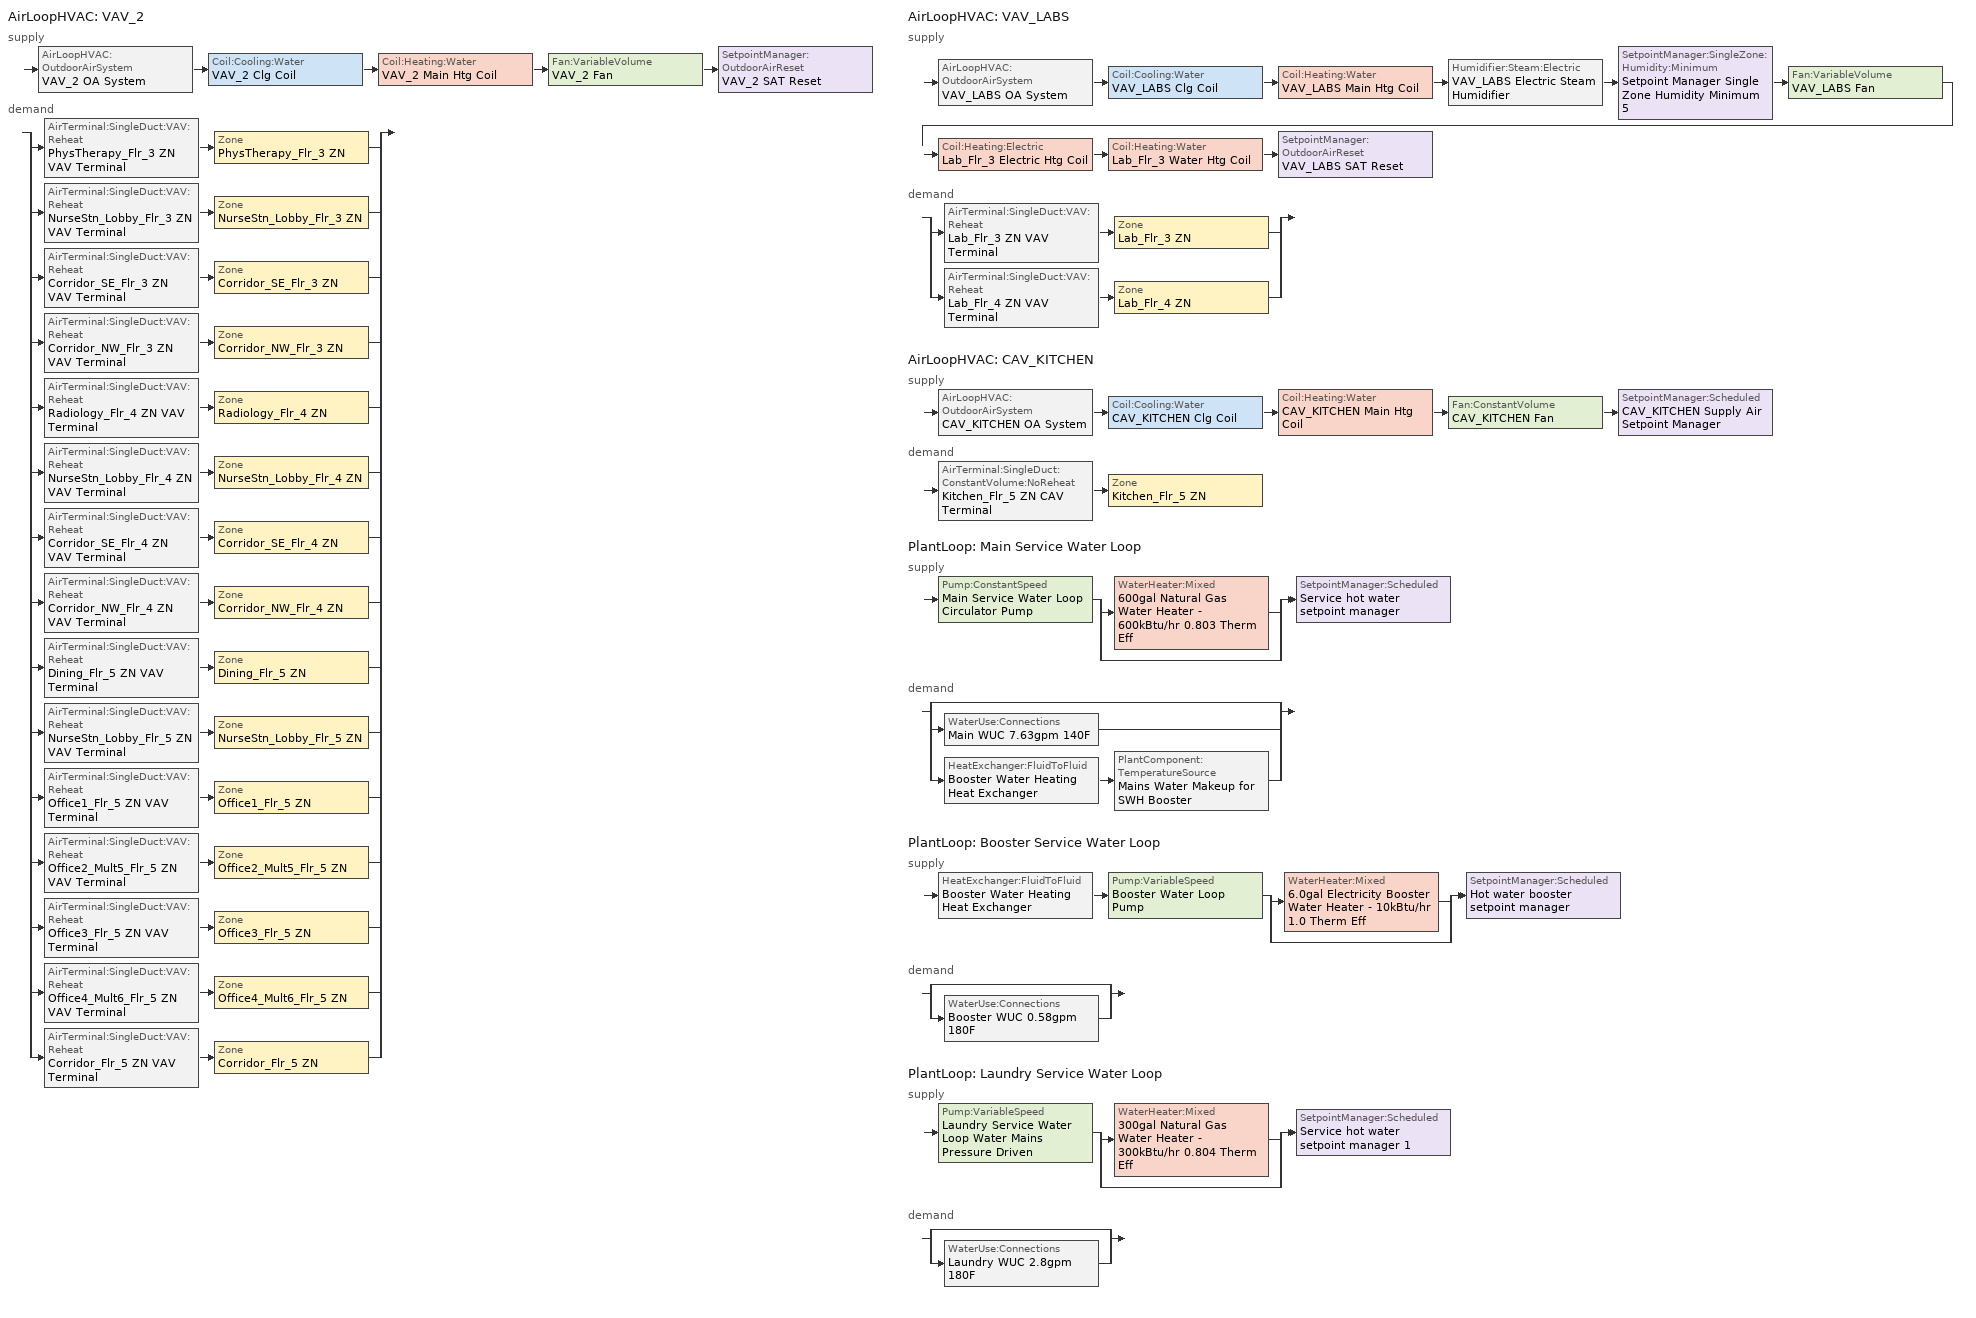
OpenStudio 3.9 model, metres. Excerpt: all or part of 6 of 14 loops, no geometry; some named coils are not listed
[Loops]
AirLoopHVAC 'VAV_2'
 supply: AirLoopHVAC:OutdoorAirSystem 'VAV_2 OA System' > Coil:Cooling:Water 'VAV_2 Clg Coil' > Coil:Heating:Water 'VAV_2 Main Htg Coil' > Fan:VariableVolume 'VAV_2 Fan' > SetpointManager:OutdoorAirReset 'VAV_2 SAT Reset'
 demand: split
  | AirTerminal:SingleDuct:VAV:Reheat 'PhysTherapy_Flr_3 ZN VAV Terminal' > Zone 'PhysTherapy_Flr_3 ZN'
  | AirTerminal:SingleDuct:VAV:Reheat 'NurseStn_Lobby_Flr_3 ZN VAV Terminal' > Zone 'NurseStn_Lobby_Flr_3 ZN'
  | AirTerminal:SingleDuct:VAV:Reheat 'Corridor_SE_Flr_3 ZN VAV Terminal' > Zone 'Corridor_SE_Flr_3 ZN'
  | AirTerminal:SingleDuct:VAV:Reheat 'Corridor_NW_Flr_3 ZN VAV Terminal' > Zone 'Corridor_NW_Flr_3 ZN'
  | AirTerminal:SingleDuct:VAV:Reheat 'Radiology_Flr_4 ZN VAV Terminal' > Zone 'Radiology_Flr_4 ZN'
  | AirTerminal:SingleDuct:VAV:Reheat 'NurseStn_Lobby_Flr_4 ZN VAV Terminal' > Zone 'NurseStn_Lobby_Flr_4 ZN'
  | AirTerminal:SingleDuct:VAV:Reheat 'Corridor_SE_Flr_4 ZN VAV Terminal' > Zone 'Corridor_SE_Flr_4 ZN'
  | AirTerminal:SingleDuct:VAV:Reheat 'Corridor_NW_Flr_4 ZN VAV Terminal' > Zone 'Corridor_NW_Flr_4 ZN'
  | AirTerminal:SingleDuct:VAV:Reheat 'Dining_Flr_5 ZN VAV Terminal' > Zone 'Dining_Flr_5 ZN'
  | AirTerminal:SingleDuct:VAV:Reheat 'NurseStn_Lobby_Flr_5 ZN VAV Terminal' > Zone 'NurseStn_Lobby_Flr_5 ZN'
  | AirTerminal:SingleDuct:VAV:Reheat 'Office1_Flr_5 ZN VAV Terminal' > Zone 'Office1_Flr_5 ZN'
  | AirTerminal:SingleDuct:VAV:Reheat 'Office2_Mult5_Flr_5 ZN VAV Terminal' > Zone 'Office2_Mult5_Flr_5 ZN'
  | AirTerminal:SingleDuct:VAV:Reheat 'Office3_Flr_5 ZN VAV Terminal' > Zone 'Office3_Flr_5 ZN'
  | AirTerminal:SingleDuct:VAV:Reheat 'Office4_Mult6_Flr_5 ZN VAV Terminal' > Zone 'Office4_Mult6_Flr_5 ZN'
  | AirTerminal:SingleDuct:VAV:Reheat 'Corridor_Flr_5 ZN VAV Terminal' > Zone 'Corridor_Flr_5 ZN'
AirLoopHVAC 'VAV_LABS'
 supply: AirLoopHVAC:OutdoorAirSystem 'VAV_LABS OA System' > Coil:Cooling:Water 'VAV_LABS Clg Coil' > Coil:Heating:Water 'VAV_LABS Main Htg Coil' > Humidifier:Steam:Electric 'VAV_LABS Electric Steam Humidifier' > SetpointManager:SingleZone:Humidity:Minimum 'Setpoint Manager Single Zone Humidity Minimum 5' > Fan:VariableVolume 'VAV_LABS Fan' > Coil:Heating:Electric 'Lab_Flr_3 Electric Htg Coil' > Coil:Heating:Water 'Lab_Flr_3 Water Htg Coil' > SetpointManager:OutdoorAirReset 'VAV_LABS SAT Reset'
 demand: split
  | AirTerminal:SingleDuct:VAV:Reheat 'Lab_Flr_3 ZN VAV Terminal' > Zone 'Lab_Flr_3 ZN'
  | AirTerminal:SingleDuct:VAV:Reheat 'Lab_Flr_4 ZN VAV Terminal' > Zone 'Lab_Flr_4 ZN'
AirLoopHVAC 'CAV_KITCHEN'
 supply: AirLoopHVAC:OutdoorAirSystem 'CAV_KITCHEN OA System' > Coil:Cooling:Water 'CAV_KITCHEN Clg Coil' > Coil:Heating:Water 'CAV_KITCHEN Main Htg Coil' > Fan:ConstantVolume 'CAV_KITCHEN Fan' > SetpointManager:Scheduled 'CAV_KITCHEN Supply Air Setpoint Manager'
 demand: AirTerminal:SingleDuct:ConstantVolume:NoReheat 'Kitchen_Flr_5 ZN CAV Terminal' > Zone 'Kitchen_Flr_5 ZN'
PlantLoop 'Main Service Water Loop'
 supply: Pump:ConstantSpeed 'Main Service Water Loop Circulator Pump' > split
  | WaterHeater:Mixed '600gal Natural Gas Water Heater - 600kBtu/hr 0.803 Therm Eff'
  | bypass
  join > SetpointManager:Scheduled 'Service hot water setpoint manager'
 demand: split
  | bypass
  | WaterUse:Connections 'Main WUC 7.63gpm 140F'
  | HeatExchanger:FluidToFluid 'Booster Water Heating Heat Exchanger' > PlantComponent:TemperatureSource 'Mains Water Makeup for SWH Booster'
PlantLoop 'Booster Service Water Loop'
 supply: HeatExchanger:FluidToFluid 'Booster Water Heating Heat Exchanger' > Pump:VariableSpeed 'Booster Water Loop Pump' > split
  | WaterHeater:Mixed '6.0gal Electricity Booster Water Heater - 10kBtu/hr 1.0 Therm Eff'
  | bypass
  join > SetpointManager:Scheduled 'Hot water booster setpoint manager'
 demand: split
  | bypass
  | WaterUse:Connections 'Booster WUC 0.58gpm 180F'
PlantLoop 'Laundry Service Water Loop'
 supply: Pump:VariableSpeed 'Laundry Service Water Loop Water Mains Pressure Driven' > split
  | WaterHeater:Mixed '300gal Natural Gas Water Heater - 300kBtu/hr 0.804 Therm Eff'
  | bypass
  join > SetpointManager:Scheduled 'Service hot water setpoint manager 1'
 demand: split
  | bypass
  | WaterUse:Connections 'Laundry WUC 2.8gpm 180F'
[Sizing:Zone] Zone Cooling Design Supply Air Temperature Input Method=SupplyAirTemperature; Zone Cooling Design Supply Air Temperature {C}=12.7778; Zone Cooling Design Supply Air Temperature Difference {deltaC}=11.11; Zone Heating Design Supply Air Temperature Input Method=SupplyAirTemperature; Zone Heating Design Supply Air Temperature {C}=40; Zone Heating Design Supply Air Temperature Difference {deltaC}=11.11; Zone Cooling Design Supply Air Humidity Ratio {kg-H2O/kg-air}=0.0085; Zone Heating Design Supply Air Humidity Ratio {kg-H2O/kg-air}=0.008; Cooling Design Air Flow Method=DesignDayWithLimit; Heating Design Air Flow Method=DesignDay; Heating Maximum Air Flow Fraction=1; Account for Dedicated Outdoor Air System=No; Dedicated Outdoor Air System Control Strategy=NeutralSupplyAir; Dedicated Outdoor Air Low Setpoint Temperature for Design {C}=autosize; Dedicated Outdoor Air High Setpoint Temperature for Design {C}=autosize; Zone Load Sizing Method=Sensible Load Only No Latent Load; Zone Latent Cooling Design Supply Air Humidity Ratio Input Method=HumidityRatioDifference; Zone Cooling Design Supply Air Humidity Ratio Difference {kgWater/kgDryAir}=0.005; Zone Latent Heating Design Supply Air Humidity Ratio Input Method=HumidityRatioDifference; Zone Humidification Design Supply Air Humidity Ratio Difference {kgWater/kgDryAir}=0.005; Sizing Option=Coincident
Name | Design Minimum Zone Ventilation Efficiency
Basement ZN; Corridor_Flr_5 ZN; Corridor_NW_Flr_3 ZN; Corridor_NW_Flr_4 ZN; Corridor_SE_Flr_3 ZN; Corridor_SE_Flr_4 ZN; Dining_Flr_5 ZN; NurseStn_Lobby_Flr_3 ZN; NurseStn_Lobby_Flr_4 ZN; NurseStn_Lobby_Flr_5 ZN; Office1_Flr_5 ZN; Office2_Mult5_Flr_5 ZN; Office3_Flr_5 ZN; Office4_Mult6_Flr_5 ZN; PhysTherapy_Flr_3 ZN; Radiology_Flr_4 ZN | 0.6
Kitchen_Flr_5 ZN; Lab_Flr_3 ZN; Lab_Flr_4 ZN
[Zone equipment]
Corridor_Flr_5 ZN: Corridor_Flr_5 ZN VAV Terminal
Corridor_NW_Flr_3 ZN: Corridor_NW_Flr_3 ZN VAV Terminal
Corridor_NW_Flr_4 ZN: Corridor_NW_Flr_4 ZN VAV Terminal
Corridor_SE_Flr_3 ZN: Corridor_SE_Flr_3 ZN VAV Terminal
Corridor_SE_Flr_4 ZN: Corridor_SE_Flr_4 ZN VAV Terminal
Dining_Flr_5 ZN: Dining_Flr_5 ZN VAV Terminal
Kitchen_Flr_5 ZN: Kitchen_Flr_5 ZN Exhaust Fan, Kitchen_Flr_5 ZN CAV Terminal
Lab_Flr_3 ZN: Lab_Flr_3 ZN VAV Terminal
Lab_Flr_4 ZN: Lab_Flr_4 ZN VAV Terminal
NurseStn_Lobby_Flr_3 ZN: NurseStn_Lobby_Flr_3 ZN VAV Terminal
NurseStn_Lobby_Flr_4 ZN: NurseStn_Lobby_Flr_4 ZN VAV Terminal
NurseStn_Lobby_Flr_5 ZN: NurseStn_Lobby_Flr_5 ZN VAV Terminal
Office1_Flr_5 ZN: Office1_Flr_5 ZN VAV Terminal
Office2_Mult5_Flr_5 ZN: Office2_Mult5_Flr_5 ZN VAV Terminal
Office3_Flr_5 ZN: Office3_Flr_5 ZN VAV Terminal
Office4_Mult6_Flr_5 ZN: Office4_Mult6_Flr_5 ZN VAV Terminal
PhysTherapy_Flr_3 ZN: PhysTherapy_Flr_3 ZN VAV Terminal
Radiology_Flr_4 ZN: Radiology_Flr_4 ZN VAV Terminal
[PlantLoop] Glycol Concentration=0; Minimum Loop Temperature {C}=0; Plant Loop Volume {m3}=Autocalculate; Load Distribution Scheme=Optimal
Name | Maximum Loop Temperature {C}
Main Service Water Loop | 60
Booster Service Water Loop | 84.2222
Laundry Service Water Loop | 82.2222
[Sizing:Plant] Loop Type=Heating; Loop Design Temperature Difference {deltaC}=5; Sizing Option=NonCoincident; Zone Timesteps in Averaging Window=1; Coincident Sizing Factor Mode=None
Name | Design Loop Exit Temperature {C}
Main Service Water Loop | 60
Booster Service Water Loop | 84.2222
Laundry Service Water Loop | 82.2222
[SetpointManager:Scheduled] Control Variable=Temperature
Name | Schedule | Setpoint Node or NodeList
CAV_KITCHEN Supply Air Setpoint Manager | Supply Air Temp - 55.0F | CAV_KITCHEN Supply Outlet Node
Service hot water setpoint manager | Service Water Loop Temp - 140F | Main Service Water Loop Supply Outlet Node
Hot water booster setpoint manager | Service Water Booster Temp - 184F | Booster Service Water Loop Supply Outlet Node
Service hot water setpoint manager 1 | Service Water Loop Temp - 180F | Laundry Service Water Loop Supply Outlet Node
[Pump:VariableSpeed] Motor Efficiency=1; Coefficient 1 of the Part Load Performance Curve=0; Coefficient 2 of the Part Load Performance Curve=3.2485; Coefficient 3 of the Part Load Performance Curve=-4.7443; Coefficient 4 of the Part Load Performance Curve=2.5294; Pump Control Type=Intermittent; Skin Loss Radiative Fraction=0.5; Design Power Sizing Method=PowerPerFlowPerPressure; Design Electric Power per Unit Flow Rate {W/(m3/s)}=348701.1; Design Shaft Power per Unit Flow Rate per Unit Head {W-s/m3-Pa}=1.28205; Design Minimum Flow Rate Fraction=0
Name | Rated Pump Head {Pa} | Rated Power Consumption {W} | Minimum Flow Rate {m3/s}
Booster Water Loop Pump | 0 | 0 | 0
Laundry Service Water Loop Water Mains Pressure Driven | 0.001
[Pump:ConstantSpeed]
Main Service Water Loop Circulator Pump: Rated Flow Rate {m3/s}=autosize; Rated Pump Head {Pa}=29891; Rated Power Consumption {W}=autosize; Motor Efficiency=0.874515; Fraction of Motor Inefficiencies to Fluid Stream=0; Pump Control Type=Intermittent; Design Power Sizing Method=PowerPerFlowPerPressure; Design Electric Power per Unit Flow Rate {W/(m3/s)}=348701.1; Design Shaft Power per Unit Flow Rate per Unit Head {W-s/m3-Pa}=1.28205
[AirLoopHVAC] Availability Schedule=Hospital HVACOperationSchd; Design Supply Air Flow Rate {m3/s}=autosize; Design Return Air Flow Fraction of Supply Air Flow=1
VAV_2; VAV_LABS; CAV_KITCHEN
[Sizing:System] Type of Load to Size On=Sensible; Preheat Design Humidity Ratio {kg-H2O/kg-Air}=0.008; Precool Design Temperature {C}=12.7778; Precool Design Humidity Ratio {kg-H2O/kg-Air}=0.008; Central Cooling Design Supply Air Temperature {C}=12.7778; 100% Outdoor Air in Cooling=No; 100% Outdoor Air in Heating=No; Central Cooling Design Supply Air Humidity Ratio {kg-H2O/kg-Air}=0.0085; Central Heating Design Supply Air Humidity Ratio {kg-H2O/kg-Air}=0.008; Cooling Design Air Flow Method=DesignDay; Heating Design Air Flow Method=DesignDay; System Outdoor Air Method=ZoneSum; Zone Maximum Outdoor Air Fraction=1; Cooling Supply Air Flow Rate Per Floor Area {m3/s-m2}=0.00996765; Cooling Fraction of Autosized Cooling Supply Air Flow Rate=1; Cooling Supply Air Flow Rate Per Unit Cooling Capacity {m3/s-W}=3.94755e-05; Heating Supply Air Flow Rate Per Floor Area {m3/s-m2}=0.00996765; Heating Fraction of Autosized Heating Supply Air Flow Rate=1; Heating Fraction of Autosized Cooling Supply Air Flow Rate=1; Heating Supply Air Flow Rate Per Unit Heating Capacity {m3/s-W}=3.15882e-05; Cooling Design Capacity Method=CoolingDesignCapacity; Cooling Design Capacity {W}=autosize; Cooling Design Capacity Per Floor Area {W/m2}=234.7; Fraction of Autosized Cooling Design Capacity=1; Heating Design Capacity Method=HeatingDesignCapacity; Heating Design Capacity {W}=autosize; Heating Design Capacity Per Floor Area {W/m2}=157; Fraction of Autosized Heating Design Capacity=1; Central Cooling Capacity Control Method=OnOff; Occupant Diversity=autosize
Name | Design Outdoor Air Flow Rate {m3/s} | Central Heating Maximum System Air Flow Ratio | Preheat Design Temperature {C} | Central Heating Design Supply Air Temperature {C} | Sizing Option
VAV_2 | 4.4794 | 0.3 | 7.22222 | 12.7778 | Coincident
VAV_LABS | Autosize | 1 | 7.22222 | 12.7778 | NonCoincident
CAV_KITCHEN | Autosize | 1 | 12.8 | 40 | NonCoincident
[Fan:VariableVolume] Availability Schedule=Always On Discrete; Maximum Flow Rate {m3/s}=Autosize; Fan Power Minimum Flow Rate Input Method=Fraction; Fan Power Minimum Flow Fraction=0.1; Fan Power Minimum Air Flow Rate {m3/s}=0; Motor In Airstream Fraction=1; Fan Power Coefficient 1=0.0407599; Fan Power Coefficient 2=0.088045; Fan Power Coefficient 3=-0.0729261; Fan Power Coefficient 4=0.94374; Fan Power Coefficient 5=0
Name | Fan Total Efficiency | Pressure Rise {Pa} | Motor Efficiency
VAV_2 Fan | 0.6175 | 1389.92 | 0.95
VAV_LABS Fan | 0.58175 | 996.356 | 0.895
[Controller:OutdoorAir] Maximum Outdoor Air Flow Rate {m3/s}=Autosize; Economizer Control Action Type=ModulateFlow; Lockout Type=LockoutWithHeating; Minimum Limit Type=FixedMinimum; High Humidity Control=No; High Humidity Outdoor Air Flow Ratio=1; Control High Indoor Humidity Based on Outdoor Humidity Ratio=Yes; Heat Recovery Bypass Control Type=BypassWhenOAFlowGreaterThanMinimum; Economizer Operation Staging=InterlockedWithMechanicalCooling
Name | Minimum Outdoor Air Flow Rate {m3/s} | Economizer Control Type | Minimum Outdoor Air Schedule | Maximum Fraction of Outdoor Air Schedule | Controller Mechanical Ventilation | Economizer Maximum Limit Dry-Bulb Temperature {C} | Economizer Maximum Limit Enthalpy {J/kg} | Minimum Fraction of Outdoor Air Schedule
VAV_2 OA Controller | 0 | DifferentialEnthalpy | Hospital BLDG_OA_FRAC_SCH | VAV_2_MAX_OA_FRAC | VAV_2 Vent Controller
VAV_LABS OA Controller | autosize | NoEconomizer | Hospital BLDG_OA_FRAC_SCH |  | VAV_LABS Vent Controller | 28 | 64000
CAV_KITCHEN OA Controller | autosize | DifferentialEnthalpy | Hospital HVACOperationSchd |  | CAV_KITCHEN Vent Controller |  |  | Hospital BLDG_OA_FRAC_SCH
[Controller:MechanicalVentilation] Availability Schedule=Always On Discrete
Name | System Outdoor Air Method
VAV_2 Vent Controller | Standard62.1VentilationRateProcedureWithLimit
VAV_LABS Vent Controller; CAV_KITCHEN Vent Controller | ZoneSum
[AirLoopHVAC:OutdoorAirSystem]
Name | Controller
VAV_2 OA System | VAV_2 OA Controller
VAV_LABS OA System | VAV_LABS OA Controller
CAV_KITCHEN OA System | CAV_KITCHEN OA Controller
[AirTerminal:SingleDuct:VAV:Reheat] Availability Schedule=Always On Discrete; Maximum Air Flow Rate {m3/s}=AutoSize; Fixed Minimum Air Flow Rate {m3/s}=0; Maximum Hot Water or Steam Flow Rate {m3/s}=AutoSize; Minimum Hot Water or Steam Flow Rate {m3/s}=0; Convergence Tolerance=0.001; Damper Heating Action=ReverseWithLimits; Maximum Flow per Zone Floor Area During Reheat {m3/s-m2}=AutoSize; Maximum Flow Fraction During Reheat=0.5; Maximum Reheat Air Temperature {C}=40; Control For Outdoor Air=No
Name | Zone Minimum Air Flow Input Method | Constant Minimum Air Flow Fraction | Reheat Coil | Minimum Air Flow Fraction Schedule
PhysTherapy_Flr_3 ZN VAV Terminal | Constant | 0.226 | PhysTherapy_Flr_3 ZN Reheat Coil
NurseStn_Lobby_Flr_3 ZN VAV Terminal | Constant | 0.28 | NurseStn_Lobby_Flr_3 ZN Reheat Coil
Corridor_SE_Flr_3 ZN VAV Terminal | Constant | 0.372 | Corridor_SE_Flr_3 ZN Reheat Coil
Corridor_NW_Flr_3 ZN VAV Terminal | Constant | 0.356 | Corridor_NW_Flr_3 ZN Reheat Coil
Radiology_Flr_4 ZN VAV Terminal | Constant | 0.069 | Radiology_Flr_4 ZN Reheat Coil
NurseStn_Lobby_Flr_4 ZN VAV Terminal | Constant | 0.262 | NurseStn_Lobby_Flr_4 ZN Reheat Coil
Corridor_SE_Flr_4 ZN VAV Terminal | Constant | 0.322 | Corridor_SE_Flr_4 ZN Reheat Coil
Corridor_NW_Flr_4 ZN VAV Terminal | Constant | 0.298 | Corridor_NW_Flr_4 ZN Reheat Coil
Dining_Flr_5 ZN VAV Terminal | Constant | 0.667 | Dining_Flr_5 ZN Reheat Coil
NurseStn_Lobby_Flr_5 ZN VAV Terminal | Constant | 0.209 | NurseStn_Lobby_Flr_5 ZN Reheat Coil
Office1_Flr_5 ZN VAV Terminal | Scheduled | 0 | Office1_Flr_5 ZN Reheat Coil | Office1_Flr_5 ZN VAV Terminal - MDP - adjusted
Office2_Mult5_Flr_5 ZN VAV Terminal | Scheduled | 0 | Office2_Mult5_Flr_5 ZN Reheat Coil | Office2_Mult5_Flr_5 ZN VAV Terminal - MDP - adjusted
Office3_Flr_5 ZN VAV Terminal | Scheduled | 0 | Office3_Flr_5 ZN Reheat Coil | Office3_Flr_5 ZN VAV Terminal - MDP - adjusted
Office4_Mult6_Flr_5 ZN VAV Terminal | Scheduled | 0 | Office4_Mult6_Flr_5 ZN Reheat Coil | Office4_Mult6_Flr_5 ZN VAV Terminal - MDP - adjusted
Corridor_Flr_5 ZN VAV Terminal | Constant | 0.27 | Corridor_Flr_5 ZN Reheat Coil
Lab_Flr_3 ZN VAV Terminal | Constant | 1 | Lab_Flr_3 ZN Reheat Coil
Lab_Flr_4 ZN VAV Terminal | Constant | 1 | Lab_Flr_4 ZN Reheat Coil
[Fan:ZoneExhaust]
Kitchen_Flr_5 ZN Exhaust Fan: Availability Schedule=Hospital Kitchen_Exhaust_SCH; Fan Total Efficiency=0.16; Pressure Rise {Pa}=125; Maximum Flow Rate {m3/s}=3.39802; System Availability Manager Coupling Mode=Decoupled; Balanced Exhaust Fraction Schedule=Hospital Kitchen Exhaust Fan Balanced Exhaust Fraction Schedule
[Refrigeration:System]
RefrSystem - Hospital: Refrigeration Condenser=Refrigeration Condenser Air Cooled 1; Minimum Condensing Temperature {C}=21; Refrigeration System Working Fluid Type=R404a; Suction Temperature Control Type=ConstantSuctionTemperature; Suction Piping Zone=Kitchen_Flr_5 ZN
[Refrigeration:Case]
Case Hospital: Availability Schedule=Always On Discrete; Zone=Kitchen_Flr_5 ZN; Rated Ambient Temperature {C}=23.8889; Rated Ambient Relative Humidity {percent}=55; Rated Total Cooling Capacity per Unit Length {W/m}=886.5; Rated Latent Heat Ratio=0.08; Rated Runtime Fraction=0.85; Case Length {m}=8.93; Case Operating Temperature {C}=2; Latent Case Credit Curve Type=CaseTemperatureMethod; Latent Case Credit Curve=Refrigeration Case Latent Credit Curve; Standard Case Fan Power per Unit Length {W/m}=19.1429; Operating Case Fan Power per Unit Length {W/m}=19.1429; Standard Case Lighting Power per Unit Length {W/m}=40; Installed Case Lighting Power per Unit Length {W/m}=40; Case Lighting Schedule=Hospital walkin_occ_lght_SCH; Fraction of Lighting Energy to Case=1; Anti-Sweat Heater Control Type=None; Humidity at Zero Anti-Sweat Heater Energy {percent}=0; Case Height {m}=1.5; Fraction of Anti-Sweat Heater Energy to Case=0.2; Case Defrost Power per Unit Length {W/m}=0; Case Defrost Type=None; Case Defrost Schedule=Case Hospital Defrost; Case Defrost Drip-Down Schedule=Case Hospital Defrost 1; Defrost Energy Correction Curve Type=None; Under Case HVAC Return Air Fraction=0.05; Refrigerated Case Restocking Schedule=Hospital Kitchen_Flr_5_Case:2_SELFCONTAINEDDISPLAYCASE_CaseStockingSched; Case Credit Fraction Schedule=Case Hospital Case Credit; Design Evaporator Temperature or Brine Inlet Temperature {C}=-5.56
[Refrigeration:WalkIn]
Walk-In Hospital: Availability Schedule=Always On Discrete; Rated Coil Cooling Capacity {W}=8059.32; Operating Temperature {C}=-23; Rated Cooling Source Temperature {C}=-28.3333; Rated Total Heating Power {W}=0; Rated Cooling Coil Fan Power {W}=757.62; Rated Circulation Fan Power {W}=0; Rated Total Lighting Power {W}=362.34; Lighting Schedule=Hospital BLDG_LIGHT_SCH; Defrost Type=Electric; Defrost Control Type=TimeSchedule; Defrost Schedule=Walk-In Hospital Defrost; Defrost Drip-Down Schedule=Walk-In Hospital Defrost 1; Defrost Power {W}=3996.72; Temperature Termination Defrost Fraction to Ice=0.7; Restocking Schedule=Hospital Kitchen_Flr_5_Case:1_WALKINFREEZER_WalkInStockingSched; Insulated Floor Surface Area {m2}=33.4451; Insulated Floor U-Value {W/m2-K}=0.207; WalkIn Zone Boundary 1=Refrigeration Walk In Zone Boundary 1
[Refrigeration:WalkIn:ZoneBoundary]
Refrigeration Walk In Zone Boundary 1: Zone=Kitchen_Flr_5 ZN; Total Insulated Surface Area Facing Zone {m2}=43.4; Insulated Surface U-Value Facing Zone {W/m2-K}=0.235; Area of Stocking Doors Facing Zone {m2}=2; Height of Stocking Doors Facing Zone {m}=2; Stocking Door Opening Schedule Name Facing Zone=door_wi_sched; Stocking Door Opening Protection Type Facing Zone=StripCurtain
[Refrigeration:Condenser:AirCooled]
Refrigeration Condenser Air Cooled 1: Rated Effective Total Heat Rejection Rate Curve=Curve Linear 1; Rated Subcooling Temperature Difference {deltaC}=0; Condenser Fan Speed Control Type=Fixed; Rated Fan Power {W}=1449.58; Minimum Fan Air Flow Ratio=0.1
[Humidifier:Steam:Electric]
VAV_LABS Electric Steam Humidifier: Rated Capacity {m3/s}=3.72e-05; Rated Power {W}=100000
[SetpointManager:SingleZone:Humidity:Minimum]
Setpoint Manager Single Zone Humidity Minimum 5: Control Variable=MinimumHumidityRatio; Setpoint Node or NodeList=VAV_LABS Electric Steam Humidifier Outlet Air Node; Control Zone=Lab_Flr_3 ZN
[Coil:Heating:Electric]
Lab_Flr_3 Electric Htg Coil: Availability Schedule=Always On Discrete; Efficiency=1
[Fan:ConstantVolume]
CAV_KITCHEN Fan: Availability Schedule=Always On Discrete; Fan Total Efficiency=0.61165; Pressure Rise {Pa}=1018.77; Maximum Flow Rate {m3/s}=AutoSize; Motor Efficiency=0.941; Motor In Airstream Fraction=1
[AirTerminal:SingleDuct:ConstantVolume:NoReheat]
Kitchen_Flr_5 ZN CAV Terminal: Availability Schedule=Always On Discrete; Maximum Air Flow Rate {m3/s}=AutoSize
[WaterHeater:Mixed] Deadband Temperature Difference {deltaC}=2; Heater Control Type=Cycle; Off Cycle Parasitic Heat Fraction to Tank=0; On Cycle Parasitic Heat Fraction to Tank=0; Ambient Temperature Indicator=ThermalZone; Use Side Effectiveness=1; Source Side Effectiveness=1; Use Side Design Flow Rate {m3/s}=autosize; Source Side Design Flow Rate {m3/s}=autosize; Indirect Water Heating Recovery Time {hr}=1.5; Source Side Flow Control Mode=IndirectHeatPrimarySetpoint
Name | Tank Volume {m3} | Setpoint Temperature Schedule | Maximum Temperature Limit {C} | Heater Maximum Capacity {W} | Heater Fuel Type | Heater Thermal Efficiency | Off Cycle Parasitic Fuel Consumption Rate {W} | Off Cycle Parasitic Fuel Type | On Cycle Parasitic Fuel Consumption Rate {W} | On Cycle Parasitic Fuel Type | Ambient Temperature Thermal Zone | Off Cycle Loss Coefficient to Ambient Temperature {W/K} | On Cycle Loss Coefficient to Ambient Temperature {W/K}
600gal Natural Gas Water Heater - 600kBtu/hr 0.803 Therm Eff | 2.27125 | Service Water Loop Temp - 140F | 60 | 175843 | NaturalGas | 0.802763 | 17147.7 | NaturalGas | 17147.7 | NaturalGas | Basement ZN | 15.6173 | 15.6173
6.0gal Electricity Booster Water Heater - 10kBtu/hr 1.0 Therm Eff | 0.0227125 | Service Water Loop Temp - 184F | 84.2222 | 2999.88 | Electricity | 1 | 0 | Electricity | 0 | Electricity | Kitchen_Flr_5 ZN | 2.26162 | 2.26162
300gal Natural Gas Water Heater - 300kBtu/hr 0.804 Therm Eff | 1.13562 | Service Water Loop Temp - 180F | 82.2222 | 87921.3 | NaturalGas | 0.803984 | 0 | NaturalGas | 0 | NaturalGas | Basement ZN | 11.2595 | 11.2595
[WaterHeater:Sizing] Design Mode=PeakDraw; Time Storage Can Meet Peak Draw {hr}=0.538503; Nominal Tank Volume for Autosizing Plant Connections {m3}=1
Name | Time for Tank Recovery {hr}
600gal Natural Gas Water Heater - 600kBtu/hr 0.803 Therm Eff; 300gal Natural Gas Water Heater - 300kBtu/hr 0.804 Therm Eff | 0.5
6.0gal Electricity Booster Water Heater - 10kBtu/hr 1.0 Therm Eff | 1
[WaterUse:Equipment:Definition] Sensible Fraction Schedule=Fraction Sensible - 0.2; Latent Fraction Schedule=Fraction Latent - 0.05
Name | Peak Flow Rate {m3/s} | Target Temperature Schedule
Main 7.63gpm 140F | 0.000481378 | Mixed Water At Faucet Temp - 140F
Booster 0.58gpm 180F | 3.65923e-05 | Mixed Water At Faucet Temp - 180F
Laundry 2.8gpm 180F | 0.000176653 | Mixed Water At Faucet Temp - 180F
[WaterUse:Equipment]
Name | Water Use Equipment Definition | Flow Rate Fraction Schedule
Main Service Water Use 7.63gpm 140F | Main 7.63gpm 140F | Hospital BLDG_SWH_SCH
Booster Service Water Use 0.58gpm 180F | Booster 0.58gpm 180F | Hospital BLDG_SWH_SCH
Laundry Service Water Use 2.8gpm 180F | Laundry 2.8gpm 180F | Hospital LAUNDRY_SWH_SCH
[WaterUse:Connections] Drain Water Heat Exchanger Type=None; Drain Water Heat Exchanger Destination=Plant
Name | Water Use Equipment Name 1
Main WUC 7.63gpm 140F | Main Service Water Use 7.63gpm 140F
Booster WUC 0.58gpm 180F | Booster Service Water Use 0.58gpm 180F
Laundry WUC 2.8gpm 180F | Laundry Service Water Use 2.8gpm 180F
[HeatExchanger:FluidToFluid]
Booster Water Heating Heat Exchanger: Loop Demand Side Design Flow Rate {m3/s}=autosize; Loop Supply Side Design Flow Rate {m3/s}=autosize; Heat Exchange Model Type=Ideal; Heat Exchanger U-Factor Times Area Value {W/K}=autosize; Control Type=UncontrolledOn; Minimum Temperature Difference to Activate Heat Exchanger {deltaC}=0.01; Heat Transfer Metering End Use Type=LoopToLoop; Component Override Cooling Control Temperature Mode=Loop; Sizing Factor=1; Operation Minimum Temperature Limit {C}=0; Operation Maximum Temperature Limit {C}=100
[PlantComponent:TemperatureSource]
Mains Water Makeup for SWH Booster: Design Volume Flow Rate {m3/s}=autosize; Temperature Specification Type=Scheduled; Source Temperature {C}=12.4667; Source Temperature Schedule=Booster Water Makeup Temperature
[SetpointManager:OutdoorAirReset] Control Variable=Temperature; Setpoint at Outdoor Low Temperature {C}=15.5556; Outdoor Low Temperature {C}=10; Setpoint at Outdoor High Temperature {C}=12.7778; Outdoor High Temperature {C}=21.1111
Name | Setpoint Node or NodeList
VAV_2 SAT Reset | VAV_2 Supply Outlet Node
VAV_LABS SAT Reset | VAV_LABS Supply Outlet Node
[Schedule:Constant]
Name | Value
Always On Discrete; VAV_2_MAX_OA_FRAC | 1
Booster Water Makeup Temperature | 12.4667
[Schedule:Ruleset]
Name | Default Day Schedule | Summer Design Day Schedule | Winter Design Day Schedule
Hospital BLDG_LIGHT_SCH | Hospital BLDG_LIGHT_SCH Default | Hospital BLDG_LIGHT_SCH Summer Design Day | Hospital BLDG_LIGHT_SCH Winter Design Day
Hospital HVACOperationSchd | Hospital HVACOperationSchd Default | Hospital HVACOperationSchd Summer Design Day | Hospital HVACOperationSchd Winter Design Day
Hospital BLDG_OA_FRAC_SCH | Hospital BLDG_OA_FRAC_SCH Default | Hospital BLDG_OA_FRAC_SCH Summer Design Day | Hospital BLDG_OA_FRAC_SCH Winter Design Day
Supply Air Temp - 55.0F | Supply Air Temp - 55.0F Default
Hospital Kitchen_Exhaust_SCH | Hospital Kitchen_Exhaust_SCH Default | Hospital Kitchen_Exhaust_SCH Summer Design Day | Hospital Kitchen_Exhaust_SCH Winter Design Day
Hospital Kitchen Exhaust Fan Balanced Exhaust Fraction Schedule | Hospital Kitchen Exhaust Fan Balanced Exhaust Fraction Schedule Default | Hospital Kitchen Exhaust Fan Balanced Exhaust Fraction Schedule Summer Design Day | Hospital Kitchen Exhaust Fan Balanced Exhaust Fraction Schedule Winter Design Day
Hospital walkin_occ_lght_SCH | Hospital walkin_occ_lght_SCH Default | Hospital walkin_occ_lght_SCH Summer Design Day | Hospital walkin_occ_lght_SCH Winter Design Day
Hospital Kitchen_Flr_5_Case:2_SELFCONTAINEDDISPLAYCASE_CaseStockingSched | Hospital Kitchen_Flr_5_Case:2_SELFCONTAINEDDISPLAYCASE_CaseStockingSched Default | Hospital Kitchen_Flr_5_Case:2_SELFCONTAINEDDISPLAYCASE_CaseStockingSched Summer Design Day | Hospital Kitchen_Flr_5_Case:2_SELFCONTAINEDDISPLAYCASE_CaseStockingSched Winter Design Day
Case Hospital Defrost | Case Hospital Defrost Default
Case Hospital Defrost 1 | Case Hospital Defrost Default 1
Case Hospital Case Credit | Case Hospital Case Credit Default
Hospital Kitchen_Flr_5_Case:1_WALKINFREEZER_WalkInStockingSched | Hospital Kitchen_Flr_5_Case:1_WALKINFREEZER_WalkInStockingSched Default | Hospital Kitchen_Flr_5_Case:1_WALKINFREEZER_WalkInStockingSched Summer Design Day | Hospital Kitchen_Flr_5_Case:1_WALKINFREEZER_WalkInStockingSched Winter Design Day
door_wi_sched | door_wi_sched Default
Walk-In Hospital Defrost | Walk-In Hospital Defrost Default
Walk-In Hospital Defrost 1 | Walk-In Hospital Defrost Default 1
Service Water Loop Temp - 140F | Service Water Loop Temp - 140F Default
Hospital BLDG_SWH_SCH | Hospital BLDG_SWH_SCH Default | Hospital BLDG_SWH_SCH Summer Design Day | Hospital BLDG_SWH_SCH Winter Design Day
Fraction Sensible - 0.2 | Fraction Sensible - 0.2 Default
Fraction Latent - 0.05 | Fraction Latent - 0.05 Default
Mixed Water At Faucet Temp - 140F | Mixed Water At Faucet Temp - 140F Default
Service Water Loop Temp - 184F | Service Water Loop Temp - 184F Default
Service Water Booster Temp - 184F | Service Water Booster Temp - 184F Default
Mixed Water At Faucet Temp - 180F | Mixed Water At Faucet Temp - 180F Default
Service Water Loop Temp - 180F | Service Water Loop Temp - 180F Default
Hospital LAUNDRY_SWH_SCH | Hospital LAUNDRY_SWH_SCH Default | Hospital LAUNDRY_SWH_SCH Summer Design Day | Hospital LAUNDRY_SWH_SCH Winter Design Day
Office1_Flr_5 ZN VAV Terminal - MDP - adjusted | Office1_Flr_5 ZN VAV Terminal - MDP Default 1
Office2_Mult5_Flr_5 ZN VAV Terminal - MDP - adjusted | Office2_Mult5_Flr_5 ZN VAV Terminal - MDP Default 1
Office3_Flr_5 ZN VAV Terminal - MDP - adjusted | Office3_Flr_5 ZN VAV Terminal - MDP Default 1
Office4_Mult6_Flr_5 ZN VAV Terminal - MDP - adjusted | Office4_Mult6_Flr_5 ZN VAV Terminal - MDP Default 1
[Schedule:Day]
Hospital BLDG_LIGHT_SCH Default: No, 8, 0, 0.05, 16, 0, 0.1, 24, 0, 0.05
Hospital BLDG_LIGHT_SCH Sat Day: No, 7, 0, 0.1, 8, 0, 0.2, 18, 0, 0.4, 24, 0, 0.1
Hospital BLDG_LIGHT_SCH Summer Design Day; Hospital HVACOperationSchd Default; Hospital HVACOperationSchd Winter Design Day; Hospital HVACOperationSchd Summer Design Day; Hospital walkin_occ_lght_SCH Summer Design Day: No, 24, 0, 1
Hospital BLDG_LIGHT_SCH Wkdy Day: No, 7, 0, 0.1, 8, 0, 0.5, 16, 0, 0.9, 23, 0, 0.3, 24, 0, 0.1
Hospital BLDG_LIGHT_SCH Winter Design Day; Hospital BLDG_OA_FRAC_SCH Default; Hospital walkin_occ_lght_SCH Winter Design Day: No, 24, 0, 0
Hospital BLDG_OA_FRAC_SCH Winter Design Day; Hospital BLDG_OA_FRAC_SCH Summer Design Day; Hospital BLDG_OA_FRAC_SCH WntrDsn|SmrDsn|Sat|Wkdy Day: No, 6, 0, 0, 18, 0, 0.25, 24, 0, 0
Supply Air Temp - 55.0F Default: 24, 0, 12.7778
Hospital Kitchen_Exhaust_SCH Default; Hospital Kitchen_Exhaust_SCH Winter Design Day; Hospital Kitchen_Exhaust_SCH Summer Design Day: No, 7, 0, 0, 24, 0, 1
Hospital Kitchen Exhaust Fan Balanced Exhaust Fraction Schedule Default; Hospital Kitchen Exhaust Fan Balanced Exhaust Fraction Schedule Winter Design Day; Hospital Kitchen Exhaust Fan Balanced Exhaust Fraction Schedule Summer Design Day: No, 7, 0, 0, 24, 0, 0.4458
Hospital walkin_occ_lght_SCH Default: No, 8, 0, 0.05, 16, 0, 0.052, 24, 0, 0.05
Hospital walkin_occ_lght_SCH Sat Day: No, 7, 0, 0.1, 8, 0, 0.104, 18, 0, 0.208, 24, 0, 0.1
Hospital walkin_occ_lght_SCH Wkdy Day: No, 7, 0, 0.1, 8, 0, 0.26, 16, 0, 0.468, 23, 0, 0.156, 24, 0, 0.1
Hospital Kitchen_Flr_5_Case:2_SELFCONTAINEDDISPLAYCASE_CaseStockingSched Default; Hospital Kitchen_Flr_5_Case:2_SELFCONTAINEDDISPLAYCASE_CaseStockingSched Winter Design Day; Hospital Kitchen_Flr_5_Case:2_SELFCONTAINEDDISPLAYCASE_CaseStockingSched Summer Design Day: No, 6, 0, 0, 7, 0, 50, 9, 0, 70, 10, 0, 80, 11, 0, 70, 13, 0, 50, 14, 0, 80, 15, 0, 90, 16, 0, 80, 24, 0, 0
Case Hospital Defrost Default; Case Hospital Defrost Default 1: 0, 59, 1, 24, 0, 0
Case Hospital Case Credit Default: 7, 0, 0.2, 21, 0, 0.4, 24, 0, 0.2
Hospital Kitchen_Flr_5_Case:1_WALKINFREEZER_WalkInStockingSched Default: No, 4, 0, 0, 5, 0, 725, 6, 0, 417, 7, 0, 290, 24, 0, 0
Hospital Kitchen_Flr_5_Case:1_WALKINFREEZER_WalkInStockingSched Winter Design Day; Hospital Kitchen_Flr_5_Case:1_WALKINFREEZER_WalkInStockingSched Summer Design Day; Hospital Kitchen_Flr_5_Case:1_WALKINFREEZER_WalkInStockingSched WntrDsn|SmrDsn|Wknd|Mon|Wed|Thu Day: No, 4, 0, 0, 5, 0, 125, 6, 0, 117, 7, 0, 90, 19, 0, 0, 20, 0, 125, 21, 0, 117, 22, 0, 90, 24, 0, 0
door_wi_sched Default: No, 6, 0, 0, 22, 0, 0.0625, 24, 0, 0
Walk-In Hospital Defrost Default; Walk-In Hospital Defrost Default 1: 0, 59, 1, 10, 0, 0, 10, 59, 1, 24, 0, 0
Service Water Loop Temp - 140F Default; Mixed Water At Faucet Temp - 140F Default: 24, 0, 60
Hospital BLDG_SWH_SCH Default: No, 8, 0, 0, 16, 0, 0.01, 24, 0, 0
Hospital BLDG_SWH_SCH Summer Design Day; Hospital BLDG_SWH_SCH SmrDsn|Wkdy Day: No, 7, 0, 0, 8, 0, 0.17, 9, 0, 0.58, 10, 0, 0.66, 11, 0, 0.78, 12, 0, 0.82, 13, 0, 0.71, 14, 0, 0.82, 15, 0, 0.78, 16, 0, 0.74, 17, 0, 0.63, 18, 0, 0.41, 21, 0, 0.18, 22, 0, 0.1, 24, 0, 0
Hospital BLDG_SWH_SCH Winter Design Day; Hospital BLDG_SWH_SCH WntrDsn|Sat Day: No, 7, 0, 0, 8, 0, 0.01, 9, 0, 0.2, 10, 0, 0.28, 12, 0, 0.3, 14, 0, 0.24, 17, 0, 0.23, 19, 0, 0.1, 24, 0, 0
Fraction Sensible - 0.2 Default: 24, 0, 0.2
Fraction Latent - 0.05 Default: 24, 0, 0.05
Service Water Loop Temp - 184F Default; Service Water Booster Temp - 184F Default: 24, 0, 84.2222
Mixed Water At Faucet Temp - 180F Default; Service Water Loop Temp - 180F Default: 24, 0, 82.2222
Hospital LAUNDRY_SWH_SCH Default; Hospital LAUNDRY_SWH_SCH Winter Design Day; Hospital LAUNDRY_SWH_SCH Summer Design Day: No, 8, 0, 0, 15, 0, 1, 24, 0, 0
Office1_Flr_5 ZN VAV Terminal - MDP Default 1: 12, 0, 0.176, 13, 0, 0.1, 24, 0, 0.176
Office2_Mult5_Flr_5 ZN VAV Terminal - MDP Default 1: 12, 0, 0.23, 13, 0, 0.1, 24, 0, 0.23
Office3_Flr_5 ZN VAV Terminal - MDP Default 1: 12, 0, 0.154, 13, 0, 0.1, 24, 0, 0.154
Office4_Mult6_Flr_5 ZN VAV Terminal - MDP Default 1: 12, 0, 0.131, 13, 0, 0.1, 24, 0, 0.131
[Schedule:Rule] Date Specification Type=DateRange; Start Month=1; Start Day=1; End Month=12; End Day=31
Name | Schedule Ruleset | Rule Order | Day Schedule | Apply Saturday | Apply Monday | Apply Tuesday | Apply Wednesday | Apply Thursday | Apply Friday | Apply Sunday
Schedule Rule 12 | Hospital BLDG_LIGHT_SCH | 1 | Hospital BLDG_LIGHT_SCH Sat Day | Yes
Schedule Rule 13 | Hospital BLDG_LIGHT_SCH | 0 | Hospital BLDG_LIGHT_SCH Wkdy Day |  | Yes | Yes | Yes | Yes | Yes
Schedule Rule 28 | Hospital BLDG_OA_FRAC_SCH | 0 | Hospital BLDG_OA_FRAC_SCH WntrDsn|SmrDsn|Sat|Wkdy Day | Yes | Yes | Yes | Yes | Yes | Yes
Schedule Rule 29 | Hospital walkin_occ_lght_SCH | 1 | Hospital walkin_occ_lght_SCH Sat Day | Yes
Schedule Rule 30 | Hospital walkin_occ_lght_SCH | 0 | Hospital walkin_occ_lght_SCH Wkdy Day |  | Yes | Yes | Yes | Yes | Yes
Schedule Rule 31 | Hospital Kitchen_Flr_5_Case:1_WALKINFREEZER_WalkInStockingSched | 0 | Hospital Kitchen_Flr_5_Case:1_WALKINFREEZER_WalkInStockingSched WntrDsn|SmrDsn|Wknd|Mon|Wed|Thu Day | Yes | Yes |  | Yes | Yes |  | Yes
Schedule Rule 34 | Hospital BLDG_SWH_SCH | 1 | Hospital BLDG_SWH_SCH SmrDsn|Wkdy Day |  | Yes | Yes | Yes | Yes | Yes
Schedule Rule 35 | Hospital BLDG_SWH_SCH | 0 | Hospital BLDG_SWH_SCH WntrDsn|Sat Day | Yes
[Curve:Cubic]
Refrigeration Case Latent Credit Curve: Coefficient1 Constant=0.0265263; Coefficient2 x=0.00107803; Coefficient3 x**2=6.02558e-05; Coefficient4 x**3=1.23732e-06; Minimum Value of x=-35; Maximum Value of x=20
[Curve:Linear]
Curve Linear 1: Coefficient1 Constant=0; Coefficient2 x=3055.46; Minimum Value of x=1.4; Maximum Value of x=33.3
